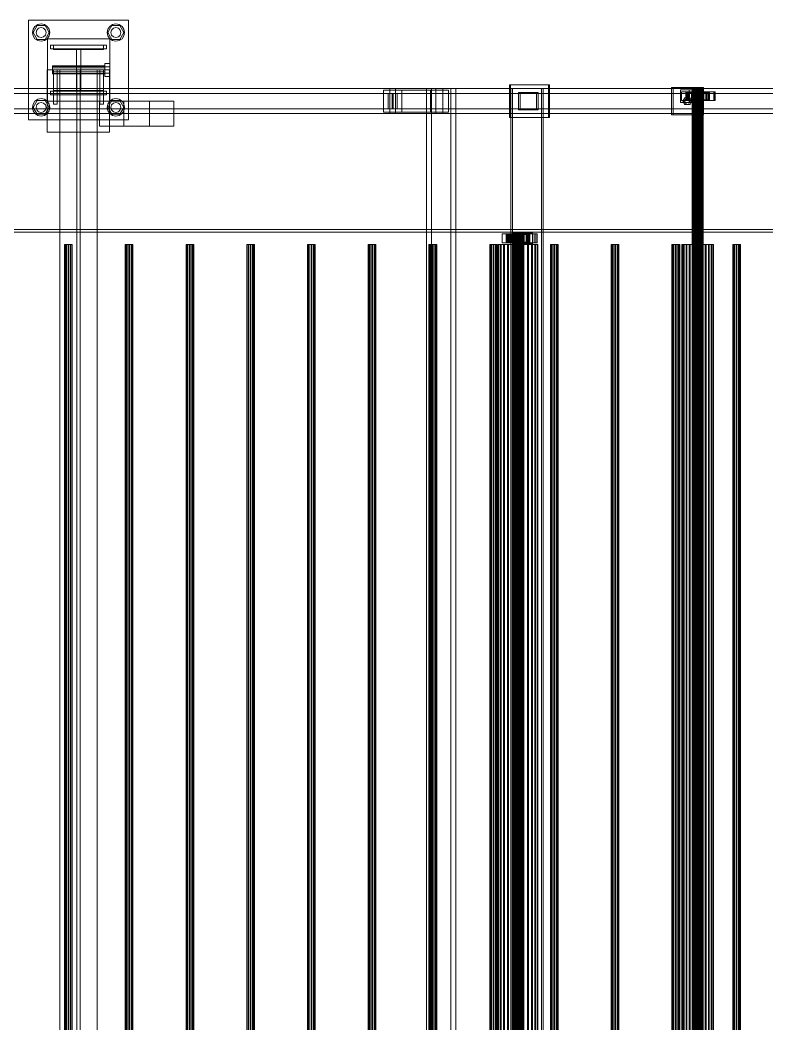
# Model space of a CAD drawing. Header units: millimetres. Extents: x -1970 to 59977, y -50268 to 6837.
# Drawn here: x 32697 to 33896, y -18000 to -16390 of the extents above; entities that cross this region are included whole.
import ezdxf

# ---------------------------------------------------------------- set-up
doc = ezdxf.new("R2010")
doc.units = ezdxf.units.MM
doc.layers.add('superior_C03', color=7, linetype='Continuous', lineweight=0)

msp = doc.modelspace()

# ---------------------------------------------------------------- linework, layer by layer
at = {"layer": 'superior_C03'}
for p, q in [((32711.214, -16550), (32711.214, -16390)), ((32711.214, -16390), (32871.214, -16390)), ((32717.214, -16410), (32718.28, -16404.642)), ((32718.28, -16404.642), (32721.315, -16400.101)), ((32718.414, -16410), (32724.814, -16398.915)), ((32721.315, -16400.101), (32725.857, -16397.066)), ((32724.286, -16406), (32727.214, -16403.072)), ((32724.814, -16398.915), (32737.614, -16398.915)), ((32725.857, -16397.066), (32731.214, -16396)), ((32727.214, -16403.072), (32731.214, -16402)), ((32731.214, -16396), (32736.572, -16397.066)), ((32731.214, -16402), (32735.214, -16403.072)), ((32735.214, -16403.072), (32738.143, -16406)), ((32736.572, -16397.066), (32741.114, -16400.101)), ((32737.614, -16398.915), (32744.014, -16410)), ((32741.114, -16400.101), (32744.149, -16404.642)), ((32744.149, -16404.642), (32745.214, -16410)), ((32837.214, -16410), (32838.28, -16404.642)), ((32838.28, -16404.642), (32841.315, -16400.101)), ((32838.414, -16410), (32844.814, -16398.915)), ((32841.315, -16400.101), (32845.857, -16397.066)), ((32844.286, -16406), (32847.214, -16403.072)), ((32844.814, -16398.915), (32857.614, -16398.915)), ((32845.857, -16397.066), (32851.214, -16396)), ((32847.214, -16403.072), (32851.214, -16402)), ((32851.214, -16396), (32856.572, -16397.066)), ((32851.214, -16402), (32855.214, -16403.072)), ((32855.214, -16403.072), (32858.143, -16406)), ((32856.572, -16397.066), (32861.114, -16400.101)), ((32857.614, -16398.915), (32864.014, -16410)), ((32861.114, -16400.101), (32864.149, -16404.642)), ((32864.149, -16404.642), (32865.214, -16410)), ((32871.214, -16390), (32871.214, -16550)), ((32718.28, -16415.358), (32717.214, -16410)), ((32721.315, -16419.899), (32718.28, -16415.358)), ((32724.814, -16421.085), (32718.414, -16410)), ((32725.857, -16422.934), (32721.315, -16419.899)), ((32723.214, -16410), (32724.286, -16406)), ((32724.286, -16414), (32723.214, -16410)), ((32727.214, -16416.928), (32724.286, -16414)), ((32737.614, -16421.085), (32724.814, -16421.085)), ((32731.214, -16418), (32727.214, -16416.928)), ((32735.214, -16416.928), (32731.214, -16418)), ((32738.143, -16414), (32735.214, -16416.928)), ((32741.114, -16419.899), (32736.572, -16422.934)), ((32744.014, -16410), (32737.614, -16421.085)), ((32738.143, -16406), (32739.214, -16410)), ((32739.214, -16410), (32738.143, -16414)), ((32744.149, -16415.358), (32741.114, -16419.899)), ((32741.214, -16520), (32741.214, -16420)), ((32741.214, -16420), (32841.214, -16420)), ((32745.214, -16410), (32744.149, -16415.358)), ((32838.28, -16415.358), (32837.214, -16410)), ((32841.315, -16419.899), (32838.28, -16415.358)), ((32844.814, -16421.085), (32838.414, -16410)), ((32841.214, -16420), (32841.214, -16520)), ((32845.857, -16422.934), (32841.315, -16419.899)), ((32843.214, -16410), (32844.286, -16406)), ((32844.286, -16414), (32843.214, -16410)), ((32847.214, -16416.928), (32844.286, -16414)), ((32857.614, -16421.085), (32844.814, -16421.085)), ((32851.214, -16418), (32847.214, -16416.928)), ((32855.214, -16416.928), (32851.214, -16418)), ((32858.143, -16414), (32855.214, -16416.928)), ((32861.114, -16419.899), (32856.572, -16422.934)), ((32864.014, -16410), (32857.614, -16421.085)), ((32858.143, -16406), (32859.214, -16410)), ((32859.214, -16410), (32858.143, -16414)), ((32864.149, -16415.358), (32861.114, -16419.899)), ((32865.214, -16410), (32864.149, -16415.358)), ((32731.214, -16424), (32725.857, -16422.934)), ((32736.572, -16422.934), (32731.214, -16424)), ((32746.214, -16430), (32836.214, -16430)), ((32746.214, -16436), (32746.214, -16430)), ((32746.214, -16436), (32836.214, -16436)), ((32751.214, -16437), (32751.214, -16430)), ((32751.214, -16430), (32831.214, -16430)), ((32831.214, -16437), (32751.214, -16437)), ((32787.714, -16503), (32787.714, -16437)), ((32787.714, -16437), (32794.714, -16437)), ((32794.714, -16437), (32794.714, -16503)), ((32831.214, -16430), (32831.214, -16437)), ((32836.214, -16436), (32836.214, -16430)), ((32851.214, -16424), (32845.857, -16422.934)), ((32856.572, -16422.934), (32851.214, -16424)), ((32740.99, -16570), (32740.99, -16470)), ((32740.99, -16470), (32840.99, -16470)), ((32749.214, -16464.457), (32749.214, -16463.6)), ((32833.214, -16463.6), (32749.214, -16463.6)), ((32749.214, -16464.457), (32749.214, -16466.8)), ((32749.214, -16464.457), (32833.214, -16464.457)), ((32749.214, -16466.8), (32749.214, -16470)), ((32749.214, -16466.8), (32833.214, -16466.8)), ((32749.214, -16470), (32749.214, -16473.2)), ((32749.214, -16470), (32833.214, -16470)), ((32751.214, -16470), (32751.214, -16525)), ((32751.214, -16470), (32757.214, -16470)), ((32757.214, -16470), (32757.214, -16525)), ((32821.214, -16470), (32761.214, -16470)), ((32761.214, -16470), (32761.214, -19530)), ((32793.714, -16470), (32788.714, -16470)), ((32788.714, -16470), (32788.714, -19530)), ((32793.714, -19530), (32793.714, -16470)), ((32821.214, -19530), (32821.214, -16470)), ((32825.214, -16470), (32825.214, -16525)), ((32825.214, -16470), (32831.214, -16470)), ((32831.214, -16470), (32831.214, -16525)), ((32833.214, -16464.8), (32833.214, -16459.6)), ((32841.214, -16459.6), (32833.214, -16459.6)), ((32833.214, -16463.6), (32833.214, -16464.457)), ((32833.214, -16464.457), (32833.214, -16466.8)), ((32833.214, -16464.8), (32833.214, -16475.2)), ((32833.214, -16464.8), (32841.214, -16464.8)), ((32833.214, -16466.8), (32833.214, -16470)), ((32833.214, -16470), (32833.214, -16473.2)), ((32840.99, -16470), (32840.99, -16570)), ((32841.214, -16459.6), (32841.214, -16464.8)), ((32841.214, -16464.8), (32841.214, -16475.2)), ((32749.214, -16473.2), (32749.214, -16475.543)), ((32749.214, -16473.2), (32833.214, -16473.2)), ((32749.214, -16475.543), (32749.214, -16476.4)), ((32749.214, -16475.543), (32833.214, -16475.543)), ((32749.214, -16476.4), (32833.214, -16476.4)), ((32833.214, -16473.2), (32833.214, -16475.543)), ((32833.214, -16475.2), (32833.214, -16480.4)), ((32833.214, -16475.2), (32841.214, -16475.2)), ((32833.214, -16475.543), (32833.214, -16476.4)), ((32833.214, -16480.4), (32841.214, -16480.4)), ((32841.214, -16475.2), (32841.214, -16480.4)), ((38691.362, -16500), (27582.557, -16500)), ((27583.456, -16500), (38692.26, -16500)), ((33290.774, -16500), (32121.426, -16500)), ((32130.409, -16500), (33299.757, -16500)), ((33364.659, -16500), (32195.312, -16500)), ((32206.54, -16500), (33375.888, -16500)), ((33309.882, -16502.5), (33280.649, -16502.5)), ((33280.649, -16502.5), (33280.649, -16537.5)), ((33355.657, -16502.5), (33280.649, -16502.5)), ((33290.774, -16500), (33290.774, -16540)), ((33299.757, -16500), (33290.774, -16500)), ((34460.122, -16500), (33290.774, -16500)), ((33299.757, -16540), (33299.757, -16500)), ((33299.757, -16500), (34469.105, -16500)), ((33309.882, -16537.5), (33309.882, -16502.5)), ((33309.882, -16502.5), (33384.891, -16502.5)), ((33388.64, -16500), (33349.662, -16500)), ((33349.662, -16500), (33349.662, -19500)), ((33357.522, -16500), (33349.662, -16500)), ((33355.657, -16537.5), (33355.657, -16502.5)), ((33355.657, -16502.5), (33384.891, -16502.5)), ((33357.522, -19500), (33357.522, -16500)), ((33357.522, -16500), (33396.5, -16500)), ((33364.659, -16500), (33364.659, -16540)), ((33375.888, -16500), (33364.659, -16500)), ((34534.007, -16500), (33364.659, -16500)), ((33375.888, -16540), (33375.888, -16500)), ((33375.888, -16500), (34545.236, -16500)), ((33384.891, -16502.5), (33384.891, -16537.5)), ((33388.64, -19500), (33388.64, -16500)), ((33388.64, -16500), (33396.5, -16500)), ((33396.5, -16500), (33396.5, -19500)), ((33544.959, -16494), (33482.593, -16494)), ((33482.593, -16494), (33482.593, -16546)), ((33484.39, -16494), (33482.593, -16494)), ((33484.39, -16546), (33484.39, -16494)), ((33484.39, -16494), (33546.755, -16494)), ((33534.036, -16500), (33484.533, -16500)), ((33484.533, -16500), (33484.533, -19500)), ((33487.228, -16500), (33484.533, -16500)), ((33487.228, -19500), (33487.228, -16500)), ((33487.228, -16500), (33536.731, -16500)), ((33534.036, -19500), (33534.036, -16500)), ((33534.036, -16500), (33536.731, -16500)), ((33536.731, -16500), (33536.731, -19500)), ((33544.959, -16546), (33544.959, -16494)), ((33544.959, -16494), (33546.755, -16494)), ((33546.755, -16494), (33546.755, -16546)), ((33790.959, -16498), (33742.236, -16498)), ((33742.236, -16498), (33742.236, -16542)), ((33744.931, -16498), (33742.236, -16498)), ((33744.931, -16542), (33744.931, -16498)), ((33744.931, -16498), (33793.654, -16498)), ((33776.342, -16502), (33756.853, -16502)), ((33756.853, -16502), (33756.853, -16522)), ((33770.867, -16502), (33756.853, -16502)), ((33770.867, -16522), (33770.867, -16502)), ((33770.867, -16502), (33790.356, -16502)), ((33775.823, -16500), (33775.435, -16500)), ((33775.435, -16500), (33775.659, -16500)), ((33775.435, -19500), (33775.435, -16500)), ((33775.659, -16500), (33776.481, -16500)), ((33775.659, -19500), (33775.659, -16500)), ((33776.798, -16500), (33775.823, -16500)), ((33775.823, -19500), (33775.823, -16500)), ((33776.342, -16522), (33776.342, -16502)), ((33776.342, -16502), (33790.356, -16502)), ((33776.481, -16500), (33777.845, -16500)), ((33776.481, -19500), (33776.481, -16500)), ((33778.294, -16500), (33776.798, -16500)), ((33776.798, -19500), (33776.798, -16500)), ((33777.845, -16500), (33779.657, -16500)), ((33777.845, -19500), (33777.845, -16500)), ((33780.207, -16500), (33778.294, -16500)), ((33778.294, -19500), (33778.294, -16500)), ((33779.657, -16500), (33781.794, -16500)), ((33779.657, -19500), (33779.657, -16500)), ((33782.408, -16500), (33780.207, -16500)), ((33780.207, -19500), (33780.207, -16500)), ((33781.794, -16500), (33784.111, -16500)), ((33781.794, -19500), (33781.794, -16500)), ((33784.747, -16500), (33782.408, -16500)), ((33782.408, -19500), (33782.408, -16500)), ((33784.111, -16500), (33786.45, -16500)), ((33784.111, -19500), (33784.111, -16500)), ((33787.064, -16500), (33784.747, -16500)), ((33784.747, -19500), (33784.747, -16500)), ((33786.45, -16500), (33788.651, -16500)), ((33786.45, -19500), (33786.45, -16500)), ((33789.201, -16500), (33787.064, -16500)), ((33787.064, -19500), (33787.064, -16500)), ((33788.651, -16500), (33790.565, -16500)), ((33788.651, -19500), (33788.651, -16500)), ((33791.014, -16500), (33789.201, -16500)), ((33789.201, -19500), (33789.201, -16500)), ((33790.356, -16502), (33790.356, -16522)), ((33790.565, -16500), (33792.06, -16500)), ((33790.565, -19500), (33790.565, -16500)), ((33790.959, -16542), (33790.959, -16498)), ((33790.959, -16498), (33793.654, -16498)), ((33792.377, -16500), (33791.014, -16500)), ((33791.014, -19500), (33791.014, -16500)), ((33792.06, -16500), (33793.035, -16500)), ((33792.06, -19500), (33792.06, -16500)), ((33793.199, -16500), (33792.377, -16500)), ((33792.377, -19500), (33792.377, -16500)), ((33793.035, -16500), (33793.423, -16500)), ((33793.035, -19500), (33793.035, -16500)), ((33793.423, -16500), (33793.199, -16500)), ((33793.199, -16500), (33793.199, -19500)), ((33793.423, -19500), (33793.423, -16500)), ((33793.654, -16498), (33793.654, -16542)), ((33288.101, -16507.5), (32193.761, -16507.5)), ((32208.091, -16507.5), (33302.43, -16507.5)), ((32721.315, -16520.101), (32725.857, -16517.066)), ((32725.857, -16517.066), (32731.214, -16516)), ((32731.214, -16516), (32736.572, -16517.066)), ((32736.572, -16517.066), (32741.114, -16520.101)), ((32746.214, -16504), (32836.214, -16504)), ((32746.214, -16510), (32746.214, -16504)), ((32746.214, -16510), (32836.214, -16510)), ((32751.214, -16510), (32751.214, -16503)), ((32751.214, -16503), (32831.214, -16503)), ((32831.214, -16510), (32751.214, -16510)), ((32794.714, -16503), (32787.714, -16503)), ((32831.214, -16503), (32831.214, -16510)), ((32836.214, -16510), (32836.214, -16504)), ((32841.315, -16520.101), (32845.857, -16517.066)), ((32845.857, -16517.066), (32851.214, -16516)), ((32851.214, -16516), (32856.572, -16517.066)), ((32856.572, -16517.066), (32861.114, -16520.101)), ((33288.101, -16507.5), (33288.101, -16532.5)), ((33302.43, -16507.5), (33288.101, -16507.5)), ((33295.939, -16507.5), (33294.591, -16507.5)), ((33294.591, -16507.5), (33294.591, -16532.5)), ((33294.591, -16507.5), (34538.948, -16507.5)), ((33295.939, -16532.5), (33295.939, -16507.5)), ((34540.296, -16507.5), (33295.939, -16507.5)), ((33302.43, -16532.5), (33302.43, -16507.5)), ((33526.147, -16506), (33496.913, -16506)), ((33496.913, -16506), (33496.913, -16534)), ((33499.608, -16506), (33496.913, -16506)), ((33499.608, -16534), (33499.608, -16506)), ((33499.608, -16506), (33528.842, -16506)), ((33526.147, -16534), (33526.147, -16506)), ((33526.147, -16506), (33528.842, -16506)), ((33528.842, -16506), (33528.842, -16534)), ((33769.968, -16505), (33758.275, -16505)), ((33758.275, -16505), (33758.275, -16519)), ((33767.707, -16505), (33758.275, -16505)), ((33760.751, -16520), (33763.674, -16514.804)), ((33766.369, -16514.804), (33763.446, -16520)), ((33763.674, -16514.804), (33769.521, -16514.804)), ((33766.369, -16514.804), (33763.674, -16514.804)), ((33766.261, -16506), (33765.441, -16506)), ((33765.441, -16506), (33775.435, -16506)), ((33765.441, -16518), (33765.441, -16506)), ((33765.441, -16506), (33765.914, -16506)), ((33775.435, -16518), (33765.441, -16518)), ((33765.441, -16518), (33766.261, -16518)), ((33765.914, -16518), (33765.441, -16518)), ((33765.914, -16506), (33775.659, -16506)), ((33765.914, -16518), (33765.914, -16506)), ((33765.914, -16506), (33767.65, -16506)), ((33775.659, -16518), (33765.914, -16518)), ((33767.65, -16518), (33765.914, -16518)), ((33810.884, -16505), (33766.059, -16505)), ((33766.059, -16505), (33766.059, -16519)), ((33767.856, -16505), (33766.059, -16505)), ((33768.32, -16506), (33766.261, -16506)), ((33766.261, -16506), (33775.823, -16506)), ((33766.261, -16518), (33766.261, -16506)), ((33775.823, -16518), (33766.261, -16518)), ((33766.261, -16518), (33768.32, -16518)), ((33772.216, -16514.804), (33766.369, -16514.804)), ((33767.65, -16506), (33776.481, -16506)), ((33767.65, -16518), (33767.65, -16506)), ((33767.65, -16506), (33770.528, -16506)), ((33776.481, -16518), (33767.65, -16518)), ((33770.528, -16518), (33767.65, -16518)), ((33767.707, -16519), (33767.707, -16505)), ((33767.707, -16505), (33779.401, -16505)), ((33767.856, -16519), (33767.856, -16505)), ((33767.856, -16505), (33812.681, -16505)), ((33771.476, -16506), (33768.32, -16506)), ((33768.32, -16506), (33776.798, -16506)), ((33768.32, -16518), (33768.32, -16506)), ((33776.798, -16518), (33768.32, -16518)), ((33768.32, -16518), (33771.476, -16518)), ((33769.521, -16514.804), (33772.444, -16520)), ((33772.216, -16514.804), (33769.521, -16514.804)), ((33769.968, -16519), (33769.968, -16505)), ((33769.968, -16505), (33779.401, -16505)), ((33770.528, -16506), (33777.845, -16506)), ((33770.528, -16518), (33770.528, -16506)), ((33770.528, -16506), (33774.354, -16506)), ((33777.845, -16518), (33770.528, -16518)), ((33774.354, -16518), (33770.528, -16518)), ((33775.516, -16506), (33771.476, -16506)), ((33771.476, -16506), (33778.294, -16506)), ((33771.476, -16518), (33771.476, -16506)), ((33778.294, -16518), (33771.476, -16518)), ((33771.476, -16518), (33775.516, -16518)), ((33775.139, -16520), (33772.216, -16514.804)), ((33774.354, -16506), (33779.657, -16506)), ((33774.354, -16518), (33774.354, -16506)), ((33774.354, -16506), (33778.867, -16506)), ((33779.657, -16518), (33774.354, -16518)), ((33778.867, -16518), (33774.354, -16518)), ((33775.435, -16506), (33775.823, -16506)), ((33775.435, -16506), (33775.435, -16518)), ((33775.659, -16506), (33775.435, -16506)), ((33775.823, -16518), (33775.435, -16518)), ((33775.435, -16518), (33775.659, -16518)), ((33780.162, -16506), (33775.516, -16506)), ((33775.516, -16506), (33780.207, -16506)), ((33775.516, -16518), (33775.516, -16506)), ((33780.207, -16518), (33775.516, -16518)), ((33775.516, -16518), (33780.162, -16518)), ((33775.659, -16506), (33775.659, -16518)), ((33776.481, -16506), (33775.659, -16506)), ((33775.659, -16518), (33776.481, -16518)), ((33775.823, -16506), (33776.798, -16506)), ((33775.823, -16506), (33775.823, -16518)), ((33776.798, -16518), (33775.823, -16518)), ((33776.481, -16506), (33776.481, -16518)), ((33777.845, -16506), (33776.481, -16506)), ((33776.481, -16518), (33777.845, -16518)), ((33776.798, -16506), (33778.294, -16506)), ((33776.798, -16506), (33776.798, -16518)), ((33778.294, -16518), (33776.798, -16518)), ((33777.845, -16506), (33777.845, -16518)), ((33779.657, -16506), (33777.845, -16506)), ((33777.845, -16518), (33779.657, -16518)), ((33778.294, -16506), (33780.207, -16506)), ((33778.294, -16506), (33778.294, -16518)), ((33780.207, -16518), (33778.294, -16518)), ((33778.867, -16506), (33781.794, -16506)), ((33778.867, -16518), (33778.867, -16506)), ((33778.867, -16506), (33783.759, -16506)), ((33781.794, -16518), (33778.867, -16518)), ((33783.759, -16518), (33778.867, -16518)), ((33779.401, -16505), (33779.401, -16519)), ((33779.657, -16506), (33779.657, -16518)), ((33781.794, -16506), (33779.657, -16506)), ((33779.657, -16518), (33781.794, -16518)), ((33785.099, -16506), (33780.162, -16506)), ((33780.162, -16506), (33782.408, -16506)), ((33780.162, -16518), (33780.162, -16506)), ((33782.408, -16518), (33780.162, -16518)), ((33780.162, -16518), (33785.099, -16518)), ((33780.207, -16506), (33782.408, -16506)), ((33780.207, -16506), (33780.207, -16518)), ((33782.408, -16518), (33780.207, -16518)), ((33781.794, -16506), (33781.794, -16518)), ((33784.111, -16506), (33781.794, -16506)), ((33781.794, -16518), (33784.111, -16518)), ((33782.408, -16506), (33784.747, -16506)), ((33782.408, -16506), (33782.408, -16518)), ((33784.747, -16518), (33782.408, -16518)), ((33783.759, -16506), (33784.111, -16506)), ((33783.759, -16518), (33783.759, -16506)), ((33783.759, -16506), (33788.696, -16506)), ((33784.111, -16518), (33783.759, -16518)), ((33788.696, -16518), (33783.759, -16518)), ((33784.111, -16506), (33784.111, -16518)), ((33786.45, -16506), (33784.111, -16506)), ((33784.111, -16518), (33786.45, -16518)), ((33785.099, -16506), (33784.747, -16506)), ((33784.747, -16506), (33787.064, -16506)), ((33784.747, -16506), (33784.747, -16518)), ((33787.064, -16518), (33784.747, -16518)), ((33784.747, -16518), (33785.099, -16518)), ((33789.991, -16506), (33785.099, -16506)), ((33785.099, -16518), (33785.099, -16506)), ((33785.099, -16518), (33789.991, -16518)), ((33788.696, -16506), (33786.45, -16506)), ((33786.45, -16506), (33786.45, -16518)), ((33788.651, -16506), (33786.45, -16506)), ((33786.45, -16518), (33788.696, -16518)), ((33786.45, -16518), (33788.651, -16518)), ((33789.991, -16506), (33787.064, -16506)), ((33787.064, -16506), (33789.201, -16506)), ((33787.064, -16506), (33787.064, -16518)), ((33789.201, -16518), (33787.064, -16518)), ((33787.064, -16518), (33789.991, -16518)), ((33793.343, -16506), (33788.651, -16506)), ((33788.651, -16506), (33788.651, -16518)), ((33790.565, -16506), (33788.651, -16506)), ((33788.651, -16518), (33793.343, -16518)), ((33788.651, -16518), (33790.565, -16518)), ((33788.696, -16518), (33788.696, -16506)), ((33788.696, -16506), (33793.343, -16506)), ((33793.343, -16518), (33788.696, -16518)), ((33794.504, -16506), (33789.201, -16506)), ((33789.201, -16506), (33791.014, -16506)), ((33789.201, -16506), (33789.201, -16518)), ((33791.014, -16518), (33789.201, -16518)), ((33789.201, -16518), (33794.504, -16518)), ((33801.151, -16505), (33789.458, -16505)), ((33789.458, -16505), (33789.458, -16519)), ((33798.89, -16505), (33789.458, -16505)), ((33794.504, -16506), (33789.991, -16506)), ((33789.991, -16518), (33789.991, -16506)), ((33789.991, -16518), (33794.504, -16518)), ((33797.382, -16506), (33790.565, -16506)), ((33790.565, -16506), (33790.565, -16518)), ((33792.06, -16506), (33790.565, -16506)), ((33790.565, -16518), (33797.382, -16518)), ((33790.565, -16518), (33792.06, -16518)), ((33798.33, -16506), (33791.014, -16506)), ((33791.014, -16506), (33792.377, -16506)), ((33791.014, -16506), (33791.014, -16518)), ((33792.377, -16518), (33791.014, -16518)), ((33791.014, -16518), (33798.33, -16518)), ((33800.538, -16506), (33792.06, -16506)), ((33792.06, -16506), (33792.06, -16518)), ((33793.035, -16506), (33792.06, -16506)), ((33792.06, -16518), (33800.538, -16518)), ((33792.06, -16518), (33793.035, -16518)), ((33801.208, -16506), (33792.377, -16506)), ((33792.377, -16506), (33793.199, -16506)), ((33792.377, -16506), (33792.377, -16518)), ((33793.199, -16518), (33792.377, -16518)), ((33792.377, -16518), (33801.208, -16518)), ((33802.597, -16506), (33793.035, -16506)), ((33793.035, -16506), (33793.035, -16518)), ((33793.423, -16506), (33793.035, -16506)), ((33793.035, -16518), (33802.597, -16518)), ((33793.035, -16518), (33793.423, -16518)), ((33793.199, -16506), (33802.944, -16506)), ((33793.199, -16518), (33793.199, -16506)), ((33793.199, -16506), (33793.423, -16506)), ((33802.944, -16518), (33793.199, -16518)), ((33793.423, -16518), (33793.199, -16518)), ((33793.343, -16518), (33793.343, -16506)), ((33793.343, -16506), (33797.382, -16506)), ((33797.382, -16518), (33793.343, -16518)), ((33803.417, -16506), (33793.423, -16506)), ((33793.423, -16506), (33793.423, -16518)), ((33793.423, -16518), (33803.417, -16518)), ((33798.33, -16506), (33794.504, -16506)), ((33794.504, -16518), (33794.504, -16506)), ((33794.504, -16518), (33798.33, -16518)), ((33797.382, -16518), (33797.382, -16506)), ((33797.382, -16506), (33800.538, -16506)), ((33800.538, -16518), (33797.382, -16518)), ((33801.208, -16506), (33798.33, -16506)), ((33798.33, -16518), (33798.33, -16506)), ((33798.33, -16518), (33801.208, -16518)), ((33798.89, -16519), (33798.89, -16505)), ((33798.89, -16505), (33810.583, -16505)), ((33800.538, -16518), (33800.538, -16506)), ((33800.538, -16506), (33802.597, -16506)), ((33802.597, -16518), (33800.538, -16518)), ((33801.151, -16519), (33801.151, -16505)), ((33801.151, -16505), (33810.583, -16505)), ((33802.944, -16506), (33801.208, -16506)), ((33801.208, -16518), (33801.208, -16506)), ((33801.208, -16518), (33802.944, -16518)), ((33802.597, -16518), (33802.597, -16506)), ((33802.597, -16506), (33803.417, -16506)), ((33803.417, -16518), (33802.597, -16518)), ((33802.944, -16506), (33802.944, -16518)), ((33803.417, -16506), (33802.944, -16506)), ((33802.944, -16518), (33803.417, -16518)), ((33803.417, -16518), (33803.417, -16506)), ((33810.583, -16505), (33810.583, -16519)), ((33810.884, -16519), (33810.884, -16505)), ((33810.884, -16505), (33812.681, -16505)), ((33812.681, -16505), (33812.681, -16519)), ((32193.761, -16532.5), (33288.101, -16532.5)), ((32208.091, -16532.5), (33302.43, -16532.5)), ((32717.214, -16530), (32718.28, -16524.642)), ((32718.28, -16535.358), (32717.214, -16530)), ((32718.28, -16524.642), (32721.315, -16520.101)), ((32718.414, -16530), (32724.814, -16518.915)), ((32724.814, -16541.085), (32718.414, -16530)), ((32723.214, -16530), (32724.286, -16526)), ((32724.286, -16534), (32723.214, -16530)), ((32724.286, -16526), (32727.214, -16523.072)), ((32727.214, -16536.928), (32724.286, -16534)), ((32724.814, -16518.915), (32737.614, -16518.915)), ((32727.214, -16523.072), (32731.214, -16522)), ((32731.214, -16522), (32735.214, -16523.072)), ((32735.214, -16523.072), (32738.143, -16526)), ((32738.143, -16534), (32735.214, -16536.928)), ((32737.614, -16518.915), (32744.014, -16530)), ((32744.014, -16530), (32737.614, -16541.085)), ((32738.143, -16526), (32739.214, -16530)), ((32739.214, -16530), (32738.143, -16534)), ((32741.114, -16520.101), (32744.149, -16524.642)), ((32841.214, -16520), (32741.214, -16520)), ((32744.149, -16524.642), (32745.214, -16530)), ((32745.214, -16530), (32744.149, -16535.358)), ((32751.214, -16525), (32757.214, -16525)), ((32864.112, -16520), (32825.133, -16520)), ((32825.133, -16520), (32825.133, -16560)), ((32905.083, -16520), (32825.133, -16520)), ((32825.214, -16525), (32831.214, -16525)), ((32837.214, -16530), (32838.28, -16524.642)), ((32838.28, -16535.358), (32837.214, -16530)), ((32838.28, -16524.642), (32841.315, -16520.101)), ((32838.414, -16530), (32844.814, -16518.915)), ((32844.814, -16541.085), (32838.414, -16530)), ((32843.214, -16530), (32844.286, -16526)), ((32844.286, -16534), (32843.214, -16530)), ((32844.286, -16526), (32847.214, -16523.072)), ((32847.214, -16536.928), (32844.286, -16534)), ((32844.814, -16518.915), (32857.614, -16518.915)), ((32847.214, -16523.072), (32851.214, -16522)), ((32851.214, -16522), (32855.214, -16523.072)), ((32855.214, -16523.072), (32858.143, -16526)), ((32858.143, -16534), (32855.214, -16536.928)), ((32857.614, -16518.915), (32864.014, -16530)), ((32864.014, -16530), (32857.614, -16541.085)), ((32858.143, -16526), (32859.214, -16530)), ((32859.214, -16530), (32858.143, -16534)), ((32861.114, -16520.101), (32864.149, -16524.642)), ((32864.112, -16560), (32864.112, -16520)), ((32864.112, -16520), (32944.061, -16520)), ((32864.149, -16524.642), (32865.214, -16530)), ((32865.214, -16530), (32864.149, -16535.358)), ((32905.083, -16560), (32905.083, -16520)), ((32905.083, -16520), (32944.061, -16520)), ((32944.061, -16520), (32944.061, -16560)), ((33288.101, -16532.5), (33302.43, -16532.5)), ((33294.591, -16532.5), (33295.939, -16532.5)), ((33294.591, -16532.5), (34538.948, -16532.5)), ((33295.939, -16532.5), (34540.296, -16532.5)), ((33496.913, -16534), (33526.147, -16534)), ((33496.913, -16534), (33499.608, -16534)), ((33528.842, -16534), (33499.608, -16534)), ((33528.842, -16534), (33526.147, -16534)), ((33756.853, -16522), (33776.342, -16522)), ((33756.853, -16522), (33770.867, -16522)), ((33758.275, -16519), (33769.968, -16519)), ((33758.275, -16519), (33767.707, -16519)), ((33763.674, -16525.196), (33760.751, -16520)), ((33760.751, -16520), (33763.446, -16520)), ((33763.446, -16520), (33766.369, -16525.196)), ((33769.521, -16525.196), (33763.674, -16525.196)), ((33766.369, -16525.196), (33763.674, -16525.196)), ((33766.059, -16519), (33810.884, -16519)), ((33766.059, -16519), (33767.856, -16519)), ((33766.369, -16525.196), (33772.216, -16525.196)), ((33779.401, -16519), (33767.707, -16519)), ((33812.681, -16519), (33767.856, -16519)), ((33772.444, -16520), (33769.521, -16525.196)), ((33772.216, -16525.196), (33769.521, -16525.196)), ((33779.401, -16519), (33769.968, -16519)), ((33790.356, -16522), (33770.867, -16522)), ((33772.216, -16525.196), (33775.139, -16520)), ((33775.139, -16520), (33772.444, -16520)), ((33790.356, -16522), (33776.342, -16522)), ((33789.458, -16519), (33801.151, -16519)), ((33789.458, -16519), (33798.89, -16519)), ((33810.583, -16519), (33798.89, -16519)), ((33810.583, -16519), (33801.151, -16519)), ((33812.681, -16519), (33810.884, -16519)), ((32121.426, -16540), (33290.774, -16540)), ((32130.409, -16540), (33299.757, -16540)), ((32195.312, -16540), (33364.659, -16540)), ((32206.54, -16540), (33375.888, -16540)), ((32871.214, -16550), (32711.214, -16550)), ((32721.315, -16539.899), (32718.28, -16535.358)), ((32725.857, -16542.934), (32721.315, -16539.899)), ((32737.614, -16541.085), (32724.814, -16541.085)), ((32731.214, -16544), (32725.857, -16542.934)), ((32731.214, -16538), (32727.214, -16536.928)), ((32735.214, -16536.928), (32731.214, -16538)), ((32736.572, -16542.934), (32731.214, -16544)), ((32741.114, -16539.899), (32736.572, -16542.934)), ((32744.149, -16535.358), (32741.114, -16539.899)), ((32841.315, -16539.899), (32838.28, -16535.358)), ((32845.857, -16542.934), (32841.315, -16539.899)), ((32857.614, -16541.085), (32844.814, -16541.085)), ((32851.214, -16544), (32845.857, -16542.934)), ((32851.214, -16538), (32847.214, -16536.928)), ((32855.214, -16536.928), (32851.214, -16538)), ((32856.572, -16542.934), (32851.214, -16544)), ((32861.114, -16539.899), (32856.572, -16542.934)), ((32864.149, -16535.358), (32861.114, -16539.899)), ((33280.649, -16537.5), (33309.882, -16537.5)), ((33355.657, -16537.5), (33280.649, -16537.5)), ((33290.774, -16540), (33299.757, -16540)), ((33290.774, -16540), (34460.122, -16540)), ((33299.757, -16540), (34469.105, -16540)), ((33384.891, -16537.5), (33309.882, -16537.5)), ((33384.891, -16537.5), (33355.657, -16537.5)), ((33364.659, -16540), (33375.888, -16540)), ((33364.659, -16540), (34534.007, -16540)), ((33375.888, -16540), (34545.236, -16540)), ((33482.593, -16546), (33544.959, -16546)), ((33482.593, -16546), (33484.39, -16546)), ((33546.755, -16546), (33484.39, -16546)), ((33546.755, -16546), (33544.959, -16546)), ((33742.236, -16542), (33790.959, -16542)), ((33742.236, -16542), (33744.931, -16542)), ((33793.654, -16542), (33744.931, -16542)), ((33793.654, -16542), (33790.959, -16542)), ((32825.133, -16560), (32864.112, -16560)), ((32825.133, -16560), (32905.083, -16560)), ((32944.061, -16560), (32864.112, -16560)), ((32944.061, -16560), (32905.083, -16560)), ((32840.99, -16570), (32740.99, -16570)), ((27582.557, -16726), (38691.362, -16726)), ((38720.557, -16726), (27611.752, -16726)), ((38691.362, -16730), (27582.557, -16730)), ((38692.26, -16730), (27583.456, -16730)), ((27611.752, -16730), (38720.557, -16730)), ((33480.375, -16733), (33470.63, -16733)), ((33470.63, -16733), (33470.63, -16747)), ((33481.41, -16733), (33470.63, -16733)), ((33478.091, -16734), (33477.271, -16734)), ((33477.271, -16734), (33487.265, -16734)), ((33477.271, -16746), (33477.271, -16734)), ((33477.271, -16734), (33477.744, -16734)), ((33477.744, -16734), (33487.489, -16734)), ((33477.744, -16746), (33477.744, -16734)), ((33477.744, -16734), (33479.48, -16734)), ((33524.811, -16733), (33478.037, -16733)), ((33478.037, -16733), (33478.037, -16747)), ((33480.283, -16733), (33478.037, -16733)), ((33480.15, -16734), (33478.091, -16734)), ((33478.091, -16734), (33487.653, -16734)), ((33478.091, -16746), (33478.091, -16734)), ((33479.48, -16734), (33488.311, -16734)), ((33479.48, -16746), (33479.48, -16734)), ((33479.48, -16734), (33482.358, -16734)), ((33483.306, -16734), (33480.15, -16734)), ((33480.15, -16734), (33488.628, -16734)), ((33480.15, -16746), (33480.15, -16734)), ((33480.283, -16747), (33480.283, -16733)), ((33480.283, -16733), (33527.057, -16733)), ((33480.375, -16747), (33480.375, -16733)), ((33480.375, -16733), (33491.154, -16733)), ((33481.41, -16747), (33481.41, -16733)), ((33481.41, -16733), (33491.154, -16733)), ((33482.358, -16734), (33489.674, -16734)), ((33482.358, -16746), (33482.358, -16734)), ((33482.358, -16734), (33486.184, -16734)), ((33487.345, -16734), (33483.306, -16734)), ((33483.306, -16734), (33490.124, -16734)), ((33483.306, -16746), (33483.306, -16734)), ((33486.184, -16734), (33491.487, -16734)), ((33486.184, -16746), (33486.184, -16734)), ((33486.184, -16734), (33490.697, -16734)), ((33487.653, -16732), (33487.265, -16732)), ((33487.265, -16732), (33487.489, -16732)), ((33487.265, -19268), (33487.265, -16732)), ((33487.265, -16734), (33487.653, -16734)), ((33487.265, -16734), (33487.265, -16746)), ((33487.489, -16734), (33487.265, -16734)), ((33491.992, -16734), (33487.345, -16734)), ((33487.345, -16734), (33492.037, -16734)), ((33487.345, -16746), (33487.345, -16734)), ((33487.489, -16732), (33488.311, -16732)), ((33487.489, -19268), (33487.489, -16732)), ((33487.489, -16734), (33487.489, -16746)), ((33488.311, -16734), (33487.489, -16734)), ((33488.628, -16732), (33487.653, -16732)), ((33487.653, -19268), (33487.653, -16732)), ((33487.653, -16734), (33488.628, -16734)), ((33487.653, -16734), (33487.653, -16746)), ((33488.311, -16732), (33489.674, -16732)), ((33488.311, -19268), (33488.311, -16732)), ((33488.311, -16734), (33488.311, -16746)), ((33489.674, -16734), (33488.311, -16734)), ((33490.124, -16732), (33488.628, -16732)), ((33488.628, -19268), (33488.628, -16732)), ((33488.628, -16734), (33490.124, -16734)), ((33488.628, -16734), (33488.628, -16746)), ((33489.674, -16732), (33491.487, -16732)), ((33489.674, -19268), (33489.674, -16732)), ((33489.674, -16734), (33489.674, -16746)), ((33491.487, -16734), (33489.674, -16734)), ((33492.037, -16732), (33490.124, -16732)), ((33490.124, -19268), (33490.124, -16732)), ((33490.124, -16734), (33492.037, -16734)), ((33490.124, -16734), (33490.124, -16746)), ((33490.697, -16734), (33493.624, -16734)), ((33490.697, -16746), (33490.697, -16734)), ((33490.697, -16734), (33495.589, -16734)), ((33491.154, -16733), (33491.154, -16747)), ((33491.487, -16732), (33493.624, -16732)), ((33491.487, -19268), (33491.487, -16732)), ((33491.487, -16734), (33491.487, -16746)), ((33493.624, -16734), (33491.487, -16734)), ((33511.169, -16731), (33491.68, -16731)), ((33491.68, -16731), (33491.68, -16749)), ((33499.764, -16731), (33491.68, -16731)), ((33496.929, -16734), (33491.992, -16734)), ((33491.992, -16734), (33494.238, -16734)), ((33491.992, -16746), (33491.992, -16734)), ((33494.238, -16732), (33492.037, -16732)), ((33492.037, -19268), (33492.037, -16732)), ((33492.037, -16734), (33494.238, -16734)), ((33492.037, -16734), (33492.037, -16746)), ((33493.624, -16732), (33495.941, -16732)), ((33493.624, -19268), (33493.624, -16732)), ((33493.624, -16734), (33493.624, -16746)), ((33495.941, -16734), (33493.624, -16734)), ((33496.577, -16732), (33494.238, -16732)), ((33494.238, -19268), (33494.238, -16732)), ((33494.238, -16734), (33496.577, -16734)), ((33494.238, -16734), (33494.238, -16746)), ((33495.589, -16734), (33495.941, -16734)), ((33495.589, -16746), (33495.589, -16734)), ((33495.589, -16734), (33500.526, -16734)), ((33495.941, -16732), (33498.28, -16732)), ((33495.941, -19268), (33495.941, -16732)), ((33495.941, -16734), (33495.941, -16746)), ((33498.28, -16734), (33495.941, -16734)), ((33498.894, -16732), (33496.577, -16732)), ((33496.577, -19268), (33496.577, -16732)), ((33496.929, -16734), (33496.577, -16734)), ((33496.577, -16734), (33498.894, -16734)), ((33496.577, -16734), (33496.577, -16746)), ((33501.821, -16734), (33496.929, -16734)), ((33496.929, -16746), (33496.929, -16734)), ((33498.28, -16732), (33500.481, -16732)), ((33498.28, -19268), (33498.28, -16732)), ((33500.526, -16734), (33498.28, -16734)), ((33498.28, -16734), (33498.28, -16746)), ((33500.481, -16734), (33498.28, -16734)), ((33501.031, -16732), (33498.894, -16732)), ((33498.894, -19268), (33498.894, -16732)), ((33501.821, -16734), (33498.894, -16734)), ((33498.894, -16734), (33501.031, -16734)), ((33498.894, -16734), (33498.894, -16746)), ((33499.764, -16749), (33499.764, -16731)), ((33499.764, -16731), (33519.254, -16731)), ((33500.481, -16732), (33502.394, -16732)), ((33500.481, -19268), (33500.481, -16732)), ((33505.172, -16734), (33500.481, -16734)), ((33500.481, -16734), (33500.481, -16746)), ((33502.394, -16734), (33500.481, -16734)), ((33500.526, -16746), (33500.526, -16734)), ((33500.526, -16734), (33505.172, -16734)), ((33502.844, -16732), (33501.031, -16732)), ((33501.031, -19268), (33501.031, -16732)), ((33506.334, -16734), (33501.031, -16734)), ((33501.031, -16734), (33502.844, -16734)), ((33501.031, -16734), (33501.031, -16746)), ((33511.557, -16733), (33501.813, -16733)), ((33501.813, -16733), (33501.813, -16747)), ((33512.592, -16733), (33501.813, -16733)), ((33506.334, -16734), (33501.821, -16734)), ((33501.821, -16746), (33501.821, -16734)), ((33502.394, -16732), (33503.89, -16732)), ((33502.394, -19268), (33502.394, -16732)), ((33509.212, -16734), (33502.394, -16734)), ((33502.394, -16734), (33502.394, -16746)), ((33503.89, -16734), (33502.394, -16734)), ((33504.207, -16732), (33502.844, -16732)), ((33502.844, -19268), (33502.844, -16732)), ((33510.16, -16734), (33502.844, -16734)), ((33502.844, -16734), (33504.207, -16734)), ((33502.844, -16734), (33502.844, -16746)), ((33503.89, -16732), (33504.865, -16732)), ((33503.89, -19268), (33503.89, -16732)), ((33512.368, -16734), (33503.89, -16734)), ((33503.89, -16734), (33503.89, -16746)), ((33504.865, -16734), (33503.89, -16734)), ((33505.029, -16732), (33504.207, -16732)), ((33504.207, -19268), (33504.207, -16732)), ((33513.038, -16734), (33504.207, -16734)), ((33504.207, -16734), (33505.029, -16734)), ((33504.207, -16734), (33504.207, -16746)), ((33504.865, -16732), (33505.253, -16732)), ((33504.865, -19268), (33504.865, -16732)), ((33514.427, -16734), (33504.865, -16734)), ((33504.865, -16734), (33504.865, -16746)), ((33505.253, -16734), (33504.865, -16734)), ((33505.253, -16732), (33505.029, -16732)), ((33505.029, -16732), (33505.029, -19268)), ((33505.029, -16734), (33514.774, -16734)), ((33505.029, -16746), (33505.029, -16734)), ((33505.029, -16734), (33505.253, -16734)), ((33505.172, -16746), (33505.172, -16734)), ((33505.172, -16734), (33509.212, -16734)), ((33505.253, -19268), (33505.253, -16732)), ((33515.247, -16734), (33505.253, -16734)), ((33505.253, -16734), (33505.253, -16746)), ((33510.16, -16734), (33506.334, -16734)), ((33506.334, -16746), (33506.334, -16734)), ((33509.212, -16746), (33509.212, -16734)), ((33509.212, -16734), (33512.368, -16734)), ((33513.038, -16734), (33510.16, -16734)), ((33510.16, -16746), (33510.16, -16734)), ((33511.169, -16749), (33511.169, -16731)), ((33511.169, -16731), (33519.254, -16731)), ((33511.557, -16747), (33511.557, -16733)), ((33511.557, -16733), (33522.337, -16733)), ((33512.368, -16746), (33512.368, -16734)), ((33512.368, -16734), (33514.427, -16734)), ((33512.592, -16747), (33512.592, -16733)), ((33512.592, -16733), (33522.337, -16733)), ((33514.774, -16734), (33513.038, -16734)), ((33513.038, -16746), (33513.038, -16734)), ((33514.427, -16746), (33514.427, -16734)), ((33514.427, -16734), (33515.247, -16734)), ((33514.774, -16734), (33514.774, -16746)), ((33515.247, -16734), (33514.774, -16734)), ((33515.247, -16746), (33515.247, -16734)), ((33519.254, -16731), (33519.254, -16749)), ((33522.337, -16733), (33522.337, -16747)), ((33524.811, -16747), (33524.811, -16733)), ((33524.811, -16733), (33527.057, -16733)), ((33527.057, -16733), (33527.057, -16747)), ((32770.778, -16750), (32768.758, -16750)), ((32768.758, -16750), (32769.102, -16750)), ((32768.758, -16750), (32768.758, -19250)), ((32769.102, -16750), (32771.677, -16750)), ((32769.102, -16750), (32769.102, -19250)), ((32774.39, -16750), (32770.778, -16750)), ((32770.778, -16750), (32770.778, -19250)), ((32771.677, -16750), (32775.502, -16750)), ((32771.677, -16750), (32771.677, -19250)), ((32778.214, -16750), (32774.39, -16750)), ((32774.39, -16750), (32774.39, -19250)), ((32775.502, -16750), (32779.114, -16750)), ((32775.502, -16750), (32775.502, -19250)), ((32780.79, -16750), (32778.214, -16750)), ((32778.214, -16750), (32778.214, -19250)), ((32779.114, -16750), (32781.134, -16750)), ((32779.114, -16750), (32779.114, -19250)), ((32781.134, -16750), (32780.79, -16750)), ((32780.79, -16750), (32780.79, -19250)), ((32781.134, -19250), (32781.134, -16750)), ((32868.224, -16750), (32866.204, -16750)), ((32866.204, -16750), (32866.547, -16750)), ((32866.204, -16750), (32866.204, -19250)), ((32866.547, -16750), (32869.123, -16750)), ((32866.547, -16750), (32866.547, -19250)), ((32871.836, -16750), (32868.224, -16750)), ((32868.224, -16750), (32868.224, -19250)), ((32869.123, -16750), (32872.947, -16750)), ((32869.123, -16750), (32869.123, -19250)), ((32875.66, -16750), (32871.836, -16750)), ((32871.836, -16750), (32871.836, -19250)), ((32872.947, -16750), (32876.559, -16750)), ((32872.947, -16750), (32872.947, -19250)), ((32878.236, -16750), (32875.66, -16750)), ((32875.66, -16750), (32875.66, -19250)), ((32876.559, -16750), (32878.579, -16750)), ((32876.559, -16750), (32876.559, -19250)), ((32878.579, -16750), (32878.236, -16750)), ((32878.236, -16750), (32878.236, -19250)), ((32878.579, -19250), (32878.579, -16750)), ((32965.669, -16750), (32963.649, -16750)), ((32963.649, -16750), (32963.993, -16750)), ((32963.649, -16750), (32963.649, -19250)), ((32963.993, -16750), (32966.569, -16750)), ((32963.993, -16750), (32963.993, -19250)), ((32969.281, -16750), (32965.669, -16750)), ((32965.669, -16750), (32965.669, -19250)), ((32966.569, -16750), (32970.393, -16750)), ((32966.569, -16750), (32966.569, -19250)), ((32973.105, -16750), (32969.281, -16750)), ((32969.281, -16750), (32969.281, -19250)), ((32970.393, -16750), (32974.005, -16750)), ((32970.393, -16750), (32970.393, -19250)), ((32975.681, -16750), (32973.105, -16750)), ((32973.105, -16750), (32973.105, -19250)), ((32974.005, -16750), (32976.025, -16750)), ((32974.005, -16750), (32974.005, -19250)), ((32976.025, -16750), (32975.681, -16750)), ((32975.681, -16750), (32975.681, -19250)), ((32976.025, -19250), (32976.025, -16750)), ((33063.115, -16750), (33061.095, -16750)), ((33061.095, -16750), (33061.438, -16750)), ((33061.095, -16750), (33061.095, -19250)), ((33061.438, -16750), (33064.014, -16750)), ((33061.438, -16750), (33061.438, -19250)), ((33066.727, -16750), (33063.115, -16750)), ((33063.115, -16750), (33063.115, -19250)), ((33064.014, -16750), (33067.839, -16750)), ((33064.014, -16750), (33064.014, -19250)), ((33070.551, -16750), (33066.727, -16750)), ((33066.727, -16750), (33066.727, -19250)), ((33067.839, -16750), (33071.451, -16750)), ((33067.839, -16750), (33067.839, -19250)), ((33073.127, -16750), (33070.551, -16750)), ((33070.551, -16750), (33070.551, -19250)), ((33071.451, -16750), (33073.471, -16750)), ((33071.451, -16750), (33071.451, -19250)), ((33073.471, -16750), (33073.127, -16750)), ((33073.127, -16750), (33073.127, -19250)), ((33073.471, -19250), (33073.471, -16750)), ((33160.561, -16750), (33158.541, -16750)), ((33158.541, -16750), (33158.884, -16750)), ((33158.541, -16750), (33158.541, -19250)), ((33158.884, -16750), (33161.46, -16750)), ((33158.884, -16750), (33158.884, -19250)), ((33164.173, -16750), (33160.561, -16750)), ((33160.561, -16750), (33160.561, -19250)), ((33161.46, -16750), (33165.284, -16750)), ((33161.46, -16750), (33161.46, -19250)), ((33167.997, -16750), (33164.173, -16750)), ((33164.173, -16750), (33164.173, -19250)), ((33165.284, -16750), (33168.896, -16750)), ((33165.284, -16750), (33165.284, -19250)), ((33170.573, -16750), (33167.997, -16750)), ((33167.997, -16750), (33167.997, -19250)), ((33168.896, -16750), (33170.916, -16750)), ((33168.896, -16750), (33168.896, -19250)), ((33170.916, -16750), (33170.573, -16750)), ((33170.573, -16750), (33170.573, -19250)), ((33170.916, -19250), (33170.916, -16750)), ((33258.006, -16750), (33255.986, -16750)), ((33255.986, -16750), (33256.33, -16750)), ((33255.986, -16750), (33255.986, -19250)), ((33256.33, -16750), (33258.906, -16750)), ((33256.33, -16750), (33256.33, -19250)), ((33261.618, -16750), (33258.006, -16750)), ((33258.006, -16750), (33258.006, -19250)), ((33258.906, -16750), (33262.73, -16750)), ((33258.906, -16750), (33258.906, -19250)), ((33265.442, -16750), (33261.618, -16750)), ((33261.618, -16750), (33261.618, -19250)), ((33262.73, -16750), (33266.342, -16750)), ((33262.73, -16750), (33262.73, -19250)), ((33268.018, -16750), (33265.442, -16750)), ((33265.442, -16750), (33265.442, -19250)), ((33266.342, -16750), (33268.362, -16750)), ((33266.342, -16750), (33266.342, -19250)), ((33268.362, -16750), (33268.018, -16750)), ((33268.018, -16750), (33268.018, -19250)), ((33268.362, -19250), (33268.362, -16750)), ((33355.452, -16750), (33353.432, -16750)), ((33353.432, -16750), (33353.775, -16750)), ((33353.432, -16750), (33353.432, -19250)), ((33353.775, -16750), (33356.351, -16750)), ((33353.775, -16750), (33353.775, -19250)), ((33359.064, -16750), (33355.452, -16750)), ((33355.452, -16750), (33355.452, -19250)), ((33356.351, -16750), (33360.176, -16750)), ((33356.351, -16750), (33356.351, -19250)), ((33362.888, -16750), (33359.064, -16750)), ((33359.064, -16750), (33359.064, -19250)), ((33360.176, -16750), (33363.788, -16750)), ((33360.176, -16750), (33360.176, -19250)), ((33365.464, -16750), (33362.888, -16750)), ((33362.888, -16750), (33362.888, -19250)), ((33363.788, -16750), (33365.807, -16750)), ((33363.788, -16750), (33363.788, -19250)), ((33365.807, -16750), (33365.464, -16750)), ((33365.464, -16750), (33365.464, -19250)), ((33365.807, -19250), (33365.807, -16750)), ((33452.898, -16750), (33450.878, -16750)), ((33450.878, -16750), (33451.221, -16750)), ((33450.878, -16750), (33450.878, -19250)), ((33451.221, -16750), (33453.797, -16750)), ((33451.221, -16750), (33451.221, -19250)), ((33456.509, -16750), (33452.898, -16750)), ((33452.898, -16750), (33452.898, -19250)), ((33453.797, -16750), (33457.621, -16750)), ((33453.797, -16750), (33453.797, -19250)), ((33460.334, -16750), (33456.509, -16750)), ((33456.509, -16750), (33456.509, -19250)), ((33457.621, -16750), (33461.233, -16750)), ((33457.621, -16750), (33457.621, -19250)), ((33462.91, -16750), (33460.334, -16750)), ((33460.334, -16750), (33460.334, -19250)), ((33461.233, -16750), (33463.253, -16750)), ((33461.233, -16750), (33461.233, -19250)), ((33463.253, -16750), (33462.91, -16750)), ((33462.91, -16750), (33462.91, -19250)), ((33463.253, -19250), (33463.253, -16750)), ((33465.661, -16750), (33464.279, -16750)), ((33464.279, -16750), (33465.076, -16750)), ((33464.279, -19250), (33464.279, -16750)), ((33465.076, -16750), (33467.999, -16750)), ((33465.076, -19250), (33465.076, -16750)), ((33469.128, -16750), (33465.661, -16750)), ((33465.661, -19250), (33465.661, -16750)), ((33467.999, -16750), (33472.847, -16750)), ((33467.999, -19250), (33467.999, -16750)), ((33474.444, -16750), (33469.128, -16750)), ((33469.128, -19250), (33469.128, -16750)), ((33470.63, -16747), (33480.375, -16747)), ((33470.63, -16747), (33481.41, -16747)), ((33472.847, -16750), (33479.291, -16750)), ((33472.847, -19250), (33472.847, -16750)), ((33481.247, -16750), (33474.444, -16750)), ((33474.444, -19250), (33474.444, -16750)), ((33487.265, -16746), (33477.271, -16746)), ((33477.271, -16746), (33478.091, -16746)), ((33477.744, -16746), (33477.271, -16746)), ((33487.489, -16746), (33477.744, -16746)), ((33479.48, -16746), (33477.744, -16746)), ((33478.037, -16747), (33524.811, -16747)), ((33478.037, -16747), (33480.283, -16747)), ((33487.653, -16746), (33478.091, -16746)), ((33478.091, -16746), (33480.15, -16746)), ((33479.291, -16750), (33486.891, -16750)), ((33479.291, -19250), (33479.291, -16750)), ((33488.311, -16746), (33479.48, -16746)), ((33482.358, -16746), (33479.48, -16746)), ((33488.628, -16746), (33480.15, -16746)), ((33480.15, -16746), (33483.306, -16746)), ((33527.057, -16747), (33480.283, -16747)), ((33491.154, -16747), (33480.375, -16747)), ((33489.073, -16750), (33481.247, -16750)), ((33481.247, -19250), (33481.247, -16750)), ((33491.154, -16747), (33481.41, -16747)), ((33489.674, -16746), (33482.358, -16746)), ((33486.184, -16746), (33482.358, -16746)), ((33490.124, -16746), (33483.306, -16746)), ((33483.306, -16746), (33487.345, -16746)), ((33491.487, -16746), (33486.184, -16746)), ((33490.697, -16746), (33486.184, -16746)), ((33486.891, -16750), (33495.13, -16750)), ((33486.891, -19250), (33486.891, -16750)), ((33487.653, -16746), (33487.265, -16746)), ((33487.265, -16746), (33487.489, -16746)), ((33492.037, -16746), (33487.345, -16746)), ((33487.345, -16746), (33491.992, -16746)), ((33487.489, -16746), (33488.311, -16746)), ((33488.628, -16746), (33487.653, -16746)), ((33488.311, -16746), (33489.674, -16746)), ((33490.124, -16746), (33488.628, -16746)), ((33497.388, -16750), (33489.073, -16750)), ((33489.073, -19250), (33489.073, -16750)), ((33489.674, -16746), (33491.487, -16746)), ((33492.037, -16746), (33490.124, -16746)), ((33493.624, -16746), (33490.697, -16746)), ((33495.589, -16746), (33490.697, -16746)), ((33491.487, -16746), (33493.624, -16746)), ((33491.68, -16749), (33511.169, -16749)), ((33499.764, -16749), (33491.68, -16749)), ((33494.238, -16746), (33491.992, -16746)), ((33491.992, -16746), (33496.929, -16746)), ((33494.238, -16746), (33492.037, -16746)), ((33493.624, -16746), (33495.941, -16746)), ((33496.577, -16746), (33494.238, -16746)), ((33495.13, -16750), (33503.445, -16750)), ((33495.13, -19250), (33495.13, -16750)), ((33495.941, -16746), (33495.589, -16746)), ((33500.526, -16746), (33495.589, -16746)), ((33495.941, -16746), (33498.28, -16746)), ((33498.894, -16746), (33496.577, -16746)), ((33496.577, -16746), (33496.929, -16746)), ((33496.929, -16746), (33501.821, -16746)), ((33505.627, -16750), (33497.388, -16750)), ((33497.388, -19250), (33497.388, -16750)), ((33498.28, -16746), (33500.526, -16746)), ((33498.28, -16746), (33500.481, -16746)), ((33501.031, -16746), (33498.894, -16746)), ((33498.894, -16746), (33501.821, -16746)), ((33519.254, -16749), (33499.764, -16749)), ((33500.481, -16746), (33505.172, -16746)), ((33500.481, -16746), (33502.394, -16746)), ((33505.172, -16746), (33500.526, -16746)), ((33502.844, -16746), (33501.031, -16746)), ((33501.031, -16746), (33506.334, -16746)), ((33501.813, -16747), (33511.557, -16747)), ((33501.813, -16747), (33512.592, -16747)), ((33501.821, -16746), (33506.334, -16746)), ((33502.394, -16746), (33509.212, -16746)), ((33502.394, -16746), (33503.89, -16746)), ((33504.207, -16746), (33502.844, -16746)), ((33502.844, -16746), (33510.16, -16746)), ((33503.445, -16750), (33511.271, -16750)), ((33503.445, -19250), (33503.445, -16750)), ((33503.89, -16746), (33512.368, -16746)), ((33503.89, -16746), (33504.865, -16746)), ((33505.029, -16746), (33504.207, -16746)), ((33504.207, -16746), (33513.038, -16746)), ((33504.865, -16746), (33514.427, -16746)), ((33504.865, -16746), (33505.253, -16746)), ((33514.774, -16746), (33505.029, -16746)), ((33505.253, -16746), (33505.029, -16746)), ((33509.212, -16746), (33505.172, -16746)), ((33505.253, -16746), (33515.247, -16746)), ((33513.227, -16750), (33505.627, -16750)), ((33505.627, -19250), (33505.627, -16750)), ((33506.334, -16746), (33510.16, -16746)), ((33512.368, -16746), (33509.212, -16746)), ((33510.16, -16746), (33513.038, -16746)), ((33519.254, -16749), (33511.169, -16749)), ((33511.271, -16750), (33518.074, -16750)), ((33511.271, -19250), (33511.271, -16750)), ((33522.337, -16747), (33511.557, -16747)), ((33514.427, -16746), (33512.368, -16746)), ((33522.337, -16747), (33512.592, -16747)), ((33513.038, -16746), (33514.774, -16746)), ((33519.671, -16750), (33513.227, -16750)), ((33513.227, -19250), (33513.227, -16750)), ((33515.247, -16746), (33514.427, -16746)), ((33514.774, -16746), (33515.247, -16746)), ((33518.074, -16750), (33523.39, -16750)), ((33518.074, -19250), (33518.074, -16750)), ((33524.519, -16750), (33519.671, -16750)), ((33519.671, -19250), (33519.671, -16750)), ((33523.39, -16750), (33526.857, -16750)), ((33523.39, -19250), (33523.39, -16750)), ((33527.442, -16750), (33524.519, -16750)), ((33524.519, -19250), (33524.519, -16750)), ((33527.057, -16747), (33524.811, -16747)), ((33526.857, -16750), (33528.239, -16750)), ((33526.857, -19250), (33526.857, -16750)), ((33528.239, -16750), (33527.442, -16750)), ((33527.442, -16750), (33527.442, -19250)), ((33528.239, -19250), (33528.239, -16750)), ((33550.343, -16750), (33548.323, -16750)), ((33548.323, -16750), (33548.667, -16750)), ((33548.323, -16750), (33548.323, -19250)), ((33548.667, -16750), (33551.243, -16750)), ((33548.667, -16750), (33548.667, -19250)), ((33553.955, -16750), (33550.343, -16750)), ((33550.343, -16750), (33550.343, -19250)), ((33551.243, -16750), (33555.067, -16750)), ((33551.243, -16750), (33551.243, -19250)), ((33557.779, -16750), (33553.955, -16750)), ((33553.955, -16750), (33553.955, -19250)), ((33555.067, -16750), (33558.679, -16750)), ((33555.067, -16750), (33555.067, -19250)), ((33560.355, -16750), (33557.779, -16750)), ((33557.779, -16750), (33557.779, -19250)), ((33558.679, -16750), (33560.699, -16750)), ((33558.679, -16750), (33558.679, -19250)), ((33560.699, -16750), (33560.355, -16750)), ((33560.355, -16750), (33560.355, -19250)), ((33560.699, -19250), (33560.699, -16750)), ((33647.789, -16750), (33645.769, -16750)), ((33645.769, -16750), (33646.112, -16750)), ((33645.769, -16750), (33645.769, -19250)), ((33646.112, -16750), (33648.688, -16750)), ((33646.112, -16750), (33646.112, -19250)), ((33651.401, -16750), (33647.789, -16750)), ((33647.789, -16750), (33647.789, -19250)), ((33648.688, -16750), (33652.513, -16750)), ((33648.688, -16750), (33648.688, -19250)), ((33655.225, -16750), (33651.401, -16750)), ((33651.401, -16750), (33651.401, -19250)), ((33652.513, -16750), (33656.124, -16750)), ((33652.513, -16750), (33652.513, -19250)), ((33657.801, -16750), (33655.225, -16750)), ((33655.225, -16750), (33655.225, -19250)), ((33656.124, -16750), (33658.144, -16750)), ((33656.124, -16750), (33656.124, -19250)), ((33658.144, -16750), (33657.801, -16750)), ((33657.801, -16750), (33657.801, -19250)), ((33658.144, -19250), (33658.144, -16750)), ((33745.234, -16750), (33743.214, -16750)), ((33743.214, -16750), (33743.558, -16750)), ((33743.214, -16750), (33743.214, -19250)), ((33743.558, -16750), (33746.134, -16750)), ((33743.558, -16750), (33743.558, -19250)), ((33748.846, -16750), (33745.234, -16750)), ((33745.234, -16750), (33745.234, -19250)), ((33746.134, -16750), (33749.958, -16750)), ((33746.134, -16750), (33746.134, -19250)), ((33752.671, -16750), (33748.846, -16750)), ((33748.846, -16750), (33748.846, -19250)), ((33749.958, -16750), (33753.57, -16750)), ((33749.958, -16750), (33749.958, -19250)), ((33755.247, -16750), (33752.671, -16750)), ((33752.671, -16750), (33752.671, -19250)), ((33753.57, -16750), (33755.59, -16750)), ((33753.57, -16750), (33753.57, -19250)), ((33755.59, -16750), (33755.247, -16750)), ((33755.247, -16750), (33755.247, -19250)), ((33755.59, -19250), (33755.59, -16750)), ((33760.142, -16750), (33759.045, -16750)), ((33759.045, -16750), (33759.678, -16750)), ((33759.045, -19250), (33759.045, -16750)), ((33759.678, -16750), (33761.998, -16750)), ((33759.678, -19250), (33759.678, -16750)), ((33762.894, -16750), (33760.142, -16750)), ((33760.142, -19250), (33760.142, -16750)), ((33761.998, -16750), (33765.846, -16750)), ((33761.998, -19250), (33761.998, -16750)), ((33767.113, -16750), (33762.894, -16750)), ((33762.894, -19250), (33762.894, -16750)), ((33765.846, -16750), (33770.961, -16750)), ((33765.846, -19250), (33765.846, -16750)), ((33772.513, -16750), (33767.113, -16750)), ((33767.113, -19250), (33767.113, -16750)), ((33770.961, -16750), (33776.993, -16750)), ((33770.961, -19250), (33770.961, -16750)), ((33778.725, -16750), (33772.513, -16750)), ((33772.513, -19250), (33772.513, -16750)), ((33776.993, -16750), (33783.533, -16750)), ((33776.993, -19250), (33776.993, -16750)), ((33785.325, -16750), (33778.725, -16750)), ((33778.725, -19250), (33778.725, -16750)), ((33783.533, -16750), (33790.133, -16750)), ((33783.533, -19250), (33783.533, -16750)), ((33791.865, -16750), (33785.325, -16750)), ((33785.325, -19250), (33785.325, -16750)), ((33790.133, -16750), (33796.345, -16750)), ((33790.133, -19250), (33790.133, -16750)), ((33797.897, -16750), (33791.865, -16750)), ((33791.865, -19250), (33791.865, -16750)), ((33796.345, -16750), (33801.745, -16750)), ((33796.345, -19250), (33796.345, -16750)), ((33803.012, -16750), (33797.897, -16750)), ((33797.897, -19250), (33797.897, -16750)), ((33801.745, -16750), (33805.964, -16750)), ((33801.745, -19250), (33801.745, -16750)), ((33806.861, -16750), (33803.012, -16750)), ((33803.012, -19250), (33803.012, -16750)), ((33805.964, -16750), (33808.716, -16750)), ((33805.964, -19250), (33805.964, -16750)), ((33809.18, -16750), (33806.861, -16750)), ((33806.861, -19250), (33806.861, -16750)), ((33808.716, -16750), (33809.813, -16750)), ((33808.716, -19250), (33808.716, -16750)), ((33809.813, -16750), (33809.18, -16750)), ((33809.18, -16750), (33809.18, -19250)), ((33809.813, -19250), (33809.813, -16750)), ((33842.68, -16750), (33840.66, -16750)), ((33840.66, -16750), (33841.004, -16750)), ((33840.66, -16750), (33840.66, -19250)), ((33841.004, -16750), (33843.58, -16750)), ((33841.004, -16750), (33841.004, -19250)), ((33846.292, -16750), (33842.68, -16750)), ((33842.68, -16750), (33842.68, -19250)), ((33843.58, -16750), (33847.404, -16750)), ((33843.58, -16750), (33843.58, -19250)), ((33850.116, -16750), (33846.292, -16750)), ((33846.292, -16750), (33846.292, -19250)), ((33847.404, -16750), (33851.016, -16750)), ((33847.404, -16750), (33847.404, -19250)), ((33852.692, -16750), (33850.116, -16750)), ((33850.116, -16750), (33850.116, -19250)), ((33851.016, -16750), (33853.036, -16750)), ((33851.016, -16750), (33851.016, -19250)), ((33853.036, -16750), (33852.692, -16750)), ((33852.692, -16750), (33852.692, -19250)), ((33853.036, -19250), (33853.036, -16750))]:
    msp.add_line(p, q, dxfattribs=at)

doc.saveas('drawing.dxf')
